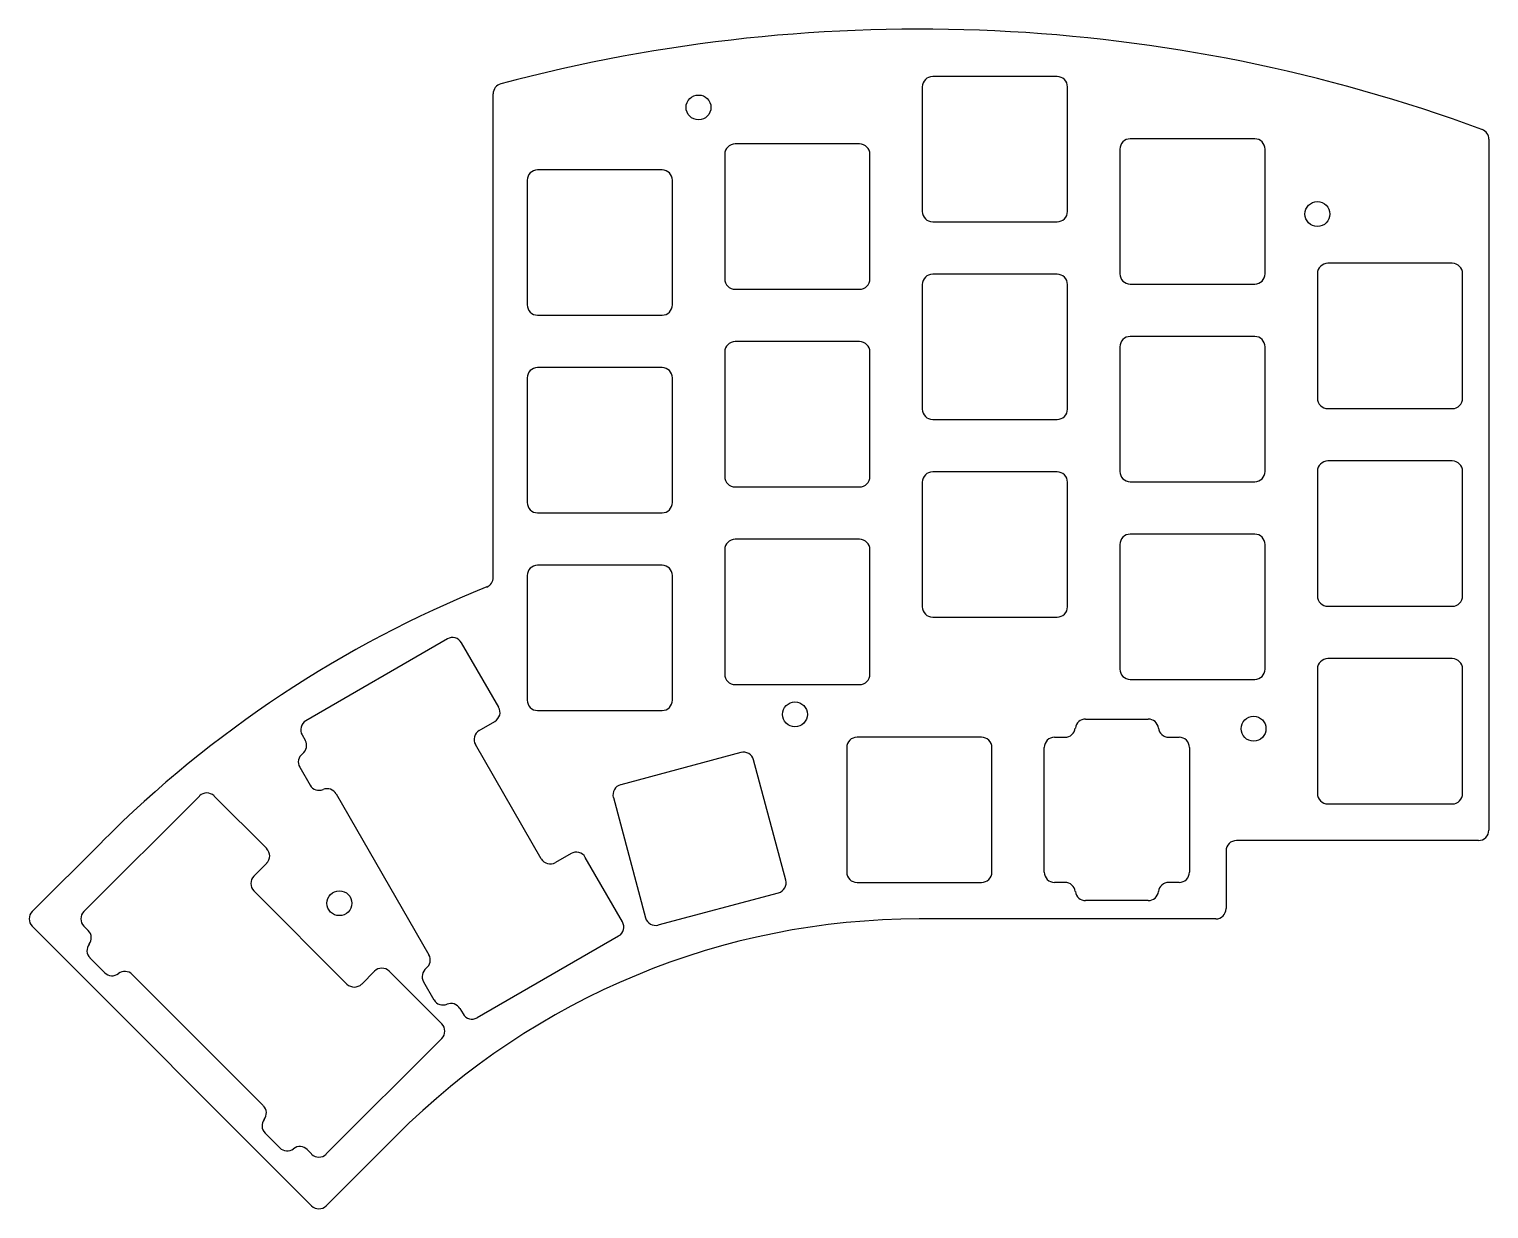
# Model space of a CAD drawing. Header units: millimetres. Extents: x -131 to 10, y -46 to 68.
import ezdxf

# ---------------------------------------------------------------- set-up
doc = ezdxf.new("R2010")
doc.units = ezdxf.units.MM
doc.header["$MEASUREMENT"] = 0
doc.layers.add('Plate', color=18, linetype='Continuous', true_color=0x000000)

msp = doc.modelspace()

# ---------------------------------------------------------------- linework, layer by layer
at = {"layer": 'Plate'}
for p, q in [((-45.1, 62.1), (-45.1, 50.1)), ((-32.1, 63.1), (-44.1, 63.1)), ((-31.1, 50.1), (-31.1, 62.1)), ((-86.48, 14.83), (-86.48, 61.43)), ((-51.15, 56.6), (-63.15, 56.6)), ((-13.05, 57.1), (-25.05, 57.1)), ((-64.15, 55.6), (-64.15, 43.6)), ((-50.15, 43.6), (-50.15, 55.6)), ((-26.05, 56.1), (-26.05, 44.1)), ((-12.05, 44.1), (-12.05, 56.1)), ((-70.2, 54.1), (-82.2, 54.1)), ((-83.2, 53.1), (-83.2, 41.1)), ((-69.2, 41.1), (-69.2, 53.1)), ((-44.1, 49.1), (-32.1, 49.1)), ((6, 45.1), (-6, 45.1)), ((-32.1, 44.05), (-44.1, 44.05)), ((-7, 44.1), (-7, 32.1)), ((7, 32.1), (7, 44.1)), ((-63.15, 42.6), (-51.15, 42.6)), ((-45.1, 43.05), (-45.1, 31.05)), ((-31.1, 31.05), (-31.1, 43.05)), ((-25.05, 43.1), (-13.05, 43.1)), ((-82.2, 40.1), (-70.2, 40.1)), ((-13.05, 38.05), (-25.05, 38.05)), ((-51.15, 37.55), (-63.15, 37.55)), ((-26.05, 37.05), (-26.05, 25.05)), ((-12.05, 25.05), (-12.05, 37.05)), ((-64.15, 36.55), (-64.15, 24.55)), ((-50.15, 24.55), (-50.15, 36.55)), ((-83.2, 34.05), (-83.2, 22.05)), ((-70.2, 35.05), (-82.2, 35.05)), ((-69.2, 22.05), (-69.2, 34.05)), ((-6, 31.1), (6, 31.1)), ((-44.1, 30.05), (-32.1, 30.05)), ((6, 26.05), (-6, 26.05)), ((-45.1, 24), (-45.1, 12)), ((-32.1, 25), (-44.1, 25)), ((-31.1, 12), (-31.1, 24)), ((-25.05, 24.05), (-13.05, 24.05)), ((-7, 25.05), (-7, 13.05)), ((7, 13.05), (7, 25.05)), ((-63.15, 23.55), (-51.15, 23.55)), ((-82.2, 21.05), (-70.2, 21.05)), ((-51.15, 18.5), (-63.15, 18.5)), ((-13.05, 19), (-25.05, 19)), ((-64.15, 17.5), (-64.15, 5.5)), ((-50.15, 5.5), (-50.15, 17.5)), ((-26.05, 18), (-26.05, 6)), ((-12.05, 6), (-12.05, 18)), ((-70.2, 16), (-82.2, 16)), ((-83.2, 15), (-83.2, 3)), ((-69.2, 3), (-69.2, 15)), ((-6, 12.05), (6, 12.05)), ((-44.1, 11), (-32.1, 11)), ((-90.9, 8.9), (-104.54, 1.02)), ((-85.95, 2.32), (-89.54, 8.53)), ((-7, 6), (-7, -6)), ((6, 7), (-6, 7)), ((7, -6), (7, 6)), ((-63.15, 4.5), (-51.15, 4.5)), ((-25.05, 5), (-13.05, 5)), ((-82.2, 2), (-70.2, 2)), ((-87.83, 0.08), (-86.32, 0.95)), ((-29.35, 1.18), (-23.32, 1.18)), ((-104.91, -0.35), (-104.61, -0.87)), ((-81.85, -12.29), (-88.2, -1.29)), ((-39.39, -0.57), (-51.39, -0.57)), ((-32.34, -0.57), (-31.34, -0.57)), ((-21.34, -0.57), (-20.34, -0.57)), ((-62.59, -2.05), (-74.18, -5.15)), ((-58.26, -14.34), (-61.37, -2.75)), ((-52.39, -1.57), (-52.39, -13.57)), ((-38.39, -13.57), (-38.39, -1.57)), ((-33.34, -13.57), (-33.34, -1.57)), ((-19.34, -1.57), (-19.34, -13.57)), ((-105.13, -3.46), (-104.13, -5.19)), ((-114.81, -6.24), (-125.94, -17.37)), ((-108.32, -11.31), (-113.39, -6.24)), ((-101.62, -6.04), (-92.67, -21.54)), ((-74.89, -6.38), (-71.79, -17.97)), ((-6, -7), (6, -7)), ((-130.93, -17.37), (-124.19, -10.64)), ((8.53, -10.53), (-14.81, -10.53)), ((-78.97, -11.78), (-80.48, -12.66)), ((-74.01, -18.36), (-77.6, -12.15)), ((-15.81, -11.53), (-15.81, -17.09)), ((-109.56, -13.96), (-108.32, -12.72)), ((-100.58, -24.36), (-109.56, -15.38)), ((-51.39, -14.57), (-39.39, -14.57)), ((-31.34, -14.57), (-32.34, -14.57)), ((-20.34, -14.57), (-21.34, -14.57)), ((-70.56, -18.67), (-58.97, -15.57)), ((-23.32, -16.32), (-29.35, -16.32)), ((-16.81, -18.09), (-45.39, -18.09)), ((-103.99, -45.73), (-130.93, -18.79)), ((-125.94, -18.79), (-125.53, -19.2)), ((-88.02, -27.6), (-74.38, -19.73)), ((-125.36, -21.84), (-123.94, -23.27)), ((-121.3, -23.43), (-108.65, -36.08)), ((-97.92, -23.12), (-99.16, -24.36)), ((-91.44, -28.19), (-96.51, -23.12)), ((-93.19, -24.14), (-92.19, -25.88)), ((-89.68, -26.73), (-89.39, -27.24)), ((-102.57, -40.74), (-91.44, -29.61)), ((-108.48, -38.73), (-107.05, -40.15)), ((-95.84, -38.99), (-102.57, -45.73)), ((-104.41, -40.32), (-103.99, -40.74))]:
    msp.add_line(p, q, dxfattribs=at)
msp.add_lwpolyline([(9.52, 57.06), (9.52, -9.53)], dxfattribs=at)
for centre in [(-66.68, 60.12), (-7, 49.85), (-57.38, 1.63), (-13.16, 0.25), (-101.31, -16.57)]:
    msp.add_circle(centre, 1.2, dxfattribs=at)
for centre, radius, start, end in [((-45.39, -89.44), 157.11, 69.797, 104.8807), ((-85.48, 61.43), 1, 104.8807, 180), ((-44.1, 62.1), 1, 90, 180), ((-32.1, 62.1), 1, 0, 90), ((8.53, 57.06), 1, 0.0007, 69.797), ((-63.15, 55.6), 1, 90, 180), ((-51.15, 55.6), 1, 0, 90), ((-25.05, 56.1), 1, 90, 180), ((-13.05, 56.1), 1, 0, 90), ((-82.2, 53.1), 1, 90, 180), ((-70.2, 53.1), 1, 0, 90), ((-44.1, 50.1), 1, 180, 270), ((-32.1, 50.1), 1, 270, 0), ((-6, 44.1), 1, 90, 180), ((6, 44.1), 1, 0, 90), ((-44.1, 43.05), 1, 90, 180), ((-32.1, 43.05), 1, 0, 90), ((-25.05, 44.1), 1, 180, 270), ((-13.05, 44.1), 1, 270, 360), ((-63.15, 43.6), 1, 180, 270), ((-51.15, 43.6), 1, 270, 0), ((-82.2, 41.1), 1, 180, 270), ((-70.2, 41.1), 1, 270, 0), ((-25.05, 37.05), 1, 90, 180), ((-13.05, 37.05), 1, 0, 90), ((-63.15, 36.55), 1, 90, 180), ((-51.15, 36.55), 1, 0, 90), ((-82.2, 34.05), 1, 90, 180), ((-70.2, 34.05), 1, 0, 90), ((-44.1, 31.05), 1, 180, 270), ((-32.1, 31.05), 1, 270, 0), ((-6, 32.1), 1, 180, 270), ((6, 32.1), 1, 270, 0), ((-6, 25.05), 1, 90, 180), ((6, 25.05), 1, 360, 90), ((-63.15, 24.55), 1, 180, 270), ((-51.15, 24.55), 1, 270, 360), ((-44.1, 24), 1, 90, 180), ((-32.1, 24), 1, 0, 90), ((-25.05, 25.05), 1, 180, 270), ((-13.05, 25.05), 1, 270, 0), ((-82.2, 22.05), 1, 180, 270), ((-70.2, 22.05), 1, 270, 0), ((-63.15, 17.5), 1, 90, 180), ((-51.15, 17.5), 1, 0, 90), ((-25.05, 18), 1, 90, 180), ((-13.05, 18), 1, 360, 90), ((-82.2, 15), 1, 90, 180), ((-70.2, 15), 1, 0, 90), ((-87.47, 14.83), 1, 291.9806, 0), ((-45.39, -89.44), 111.45, 111.9806, 135), ((-6, 13.05), 1, 180, 270), ((6, 13.05), 1, 270, 360), ((-44.1, 12), 1, 180, 270), ((-32.1, 12), 1, 270, 0), ((-90.4, 8.03), 1, 30, 120), ((-25.05, 6), 1, 180, 270), ((-13.05, 6), 1, 270, 360), ((-6, 6), 1, 90, 180), ((6, 6), 1, 360, 90), ((-63.15, 5.5), 1, 180, 270), ((-51.15, 5.5), 1, 270, 0), ((-82.2, 3), 1, 180, 270), ((-70.2, 3), 1, 270, 0), ((-86.82, 1.82), 1, 300, 30), ((-104.04, 0.15), 1, 120, 210), ((-87.33, -0.79), 1, 120, 210), ((-31.34, 0.43), 1, 270, 352.8192), ((-29.35, 0.18), 1, 90, 172.8192), ((-23.32, 0.18), 1, 7.1808, 90), ((-21.34, 0.43), 1, 187.1808, 270), ((-105.47, -1.37), 1, 307.1808, 30), ((-51.39, -1.57), 1, 90, 180), ((-39.39, -1.57), 1, 360, 90), ((-32.34, -1.57), 1, 90, 180), ((-20.34, -1.57), 1, 360, 90), ((-104.27, -2.96), 1, 127.1808, 210), ((-62.33, -3.01), 1, 15, 105), ((-103.27, -4.69), 1, 210, 292.8192), ((-102.49, -6.54), 1, 30, 112.8192), ((-73.93, -6.12), 1, 105, 195), ((-114.1, -6.94), 1, 45, 135), ((-6, -6), 1, 180, 270), ((6, -6), 1, 270, 360), ((8.53, -9.53), 1, 270, 360), ((-14.81, -11.53), 1, 90, 180), ((-109.03, -12.02), 1, 315, 45), ((-80.98, -11.79), 1, 210, 300), ((-78.47, -12.65), 1, 30, 120), ((-108.85, -14.67), 1, 135, 225), ((-51.39, -13.57), 1, 180, 270), ((-39.39, -13.57), 1, 270, 0), ((-32.34, -13.57), 1, 180, 270), ((-20.34, -13.57), 1, 270, 0), ((-59.23, -14.6), 1, 285, 15), ((-31.34, -15.57), 1, 7.1808, 90), ((-29.35, -15.32), 1, 187.1808, 270), ((-23.32, -15.32), 1, 270, 352.8192), ((-21.34, -15.57), 1, 90, 172.8192), ((-130.22, -18.08), 1, 135, 225), ((-125.24, -18.08), 1, 135, 225), ((-45.39, -89.44), 71.35, 90, 135), ((-70.82, -17.71), 1, 195, 285), ((-16.81, -17.09), 1, 270, 0), ((-126.23, -19.91), 1, 322.1808, 45), ((-74.88, -18.86), 1, 300, 30), ((-124.65, -21.14), 1, 142.1808, 225), ((-93.54, -22.04), 1, 307.1808, 30), ((-123.23, -22.56), 1, 225, 307.8192), ((-122, -24.14), 1, 45, 127.8192), ((-97.22, -23.83), 1, 45, 135), ((-92.33, -23.64), 1, 127.1808, 210), ((-99.87, -23.65), 1, 225, 315), ((-91.32, -25.38), 1, 210, 292.8192), ((-90.55, -27.23), 1, 30, 112.8192), ((-88.52, -26.74), 1, 210, 300), ((-92.14, -28.9), 1, 315, 45), ((-109.35, -36.79), 1, 322.1808, 45), ((-107.77, -38.02), 1, 142.1808, 225), ((-106.35, -39.44), 1, 225, 307.8192), ((-105.12, -41.02), 1, 45, 127.8192), ((-103.28, -40.04), 1, 225, 315), ((-103.28, -45.02), 1, 225, 315)]:
    msp.add_arc(centre, radius, start, end, dxfattribs=at)

doc.saveas('drawing.dxf')
